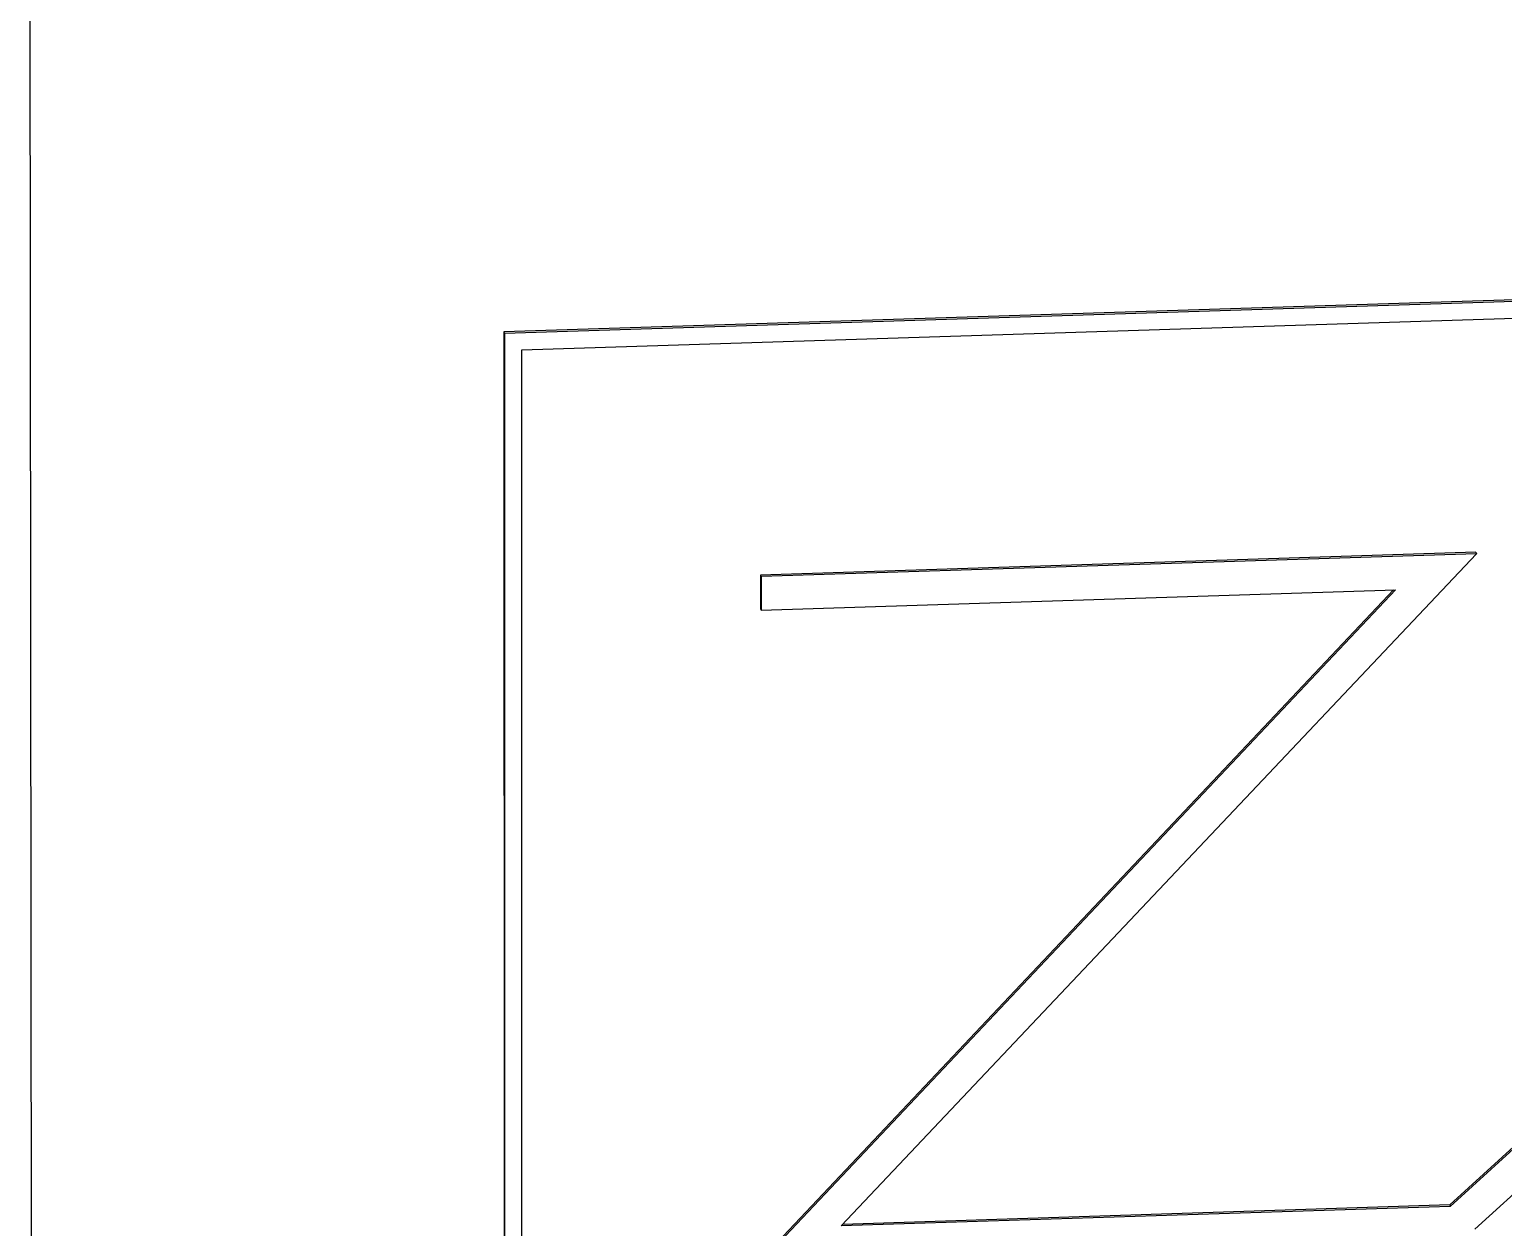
# Model space of a CAD drawing. Header units: millimetres. Extents: x -962 to 3068, y -237 to 2578.
# Drawn here: x 206.31 to 228.29, y 467.32 to 485.18 of the extents above; entities that cross this region are included whole.
import ezdxf

# ---------------------------------------------------------------- set-up
doc = ezdxf.new("R2010")
doc.units = ezdxf.units.MM
doc.header["$MEASUREMENT"] = 0
doc.layers.add('Domyślny', color=7, linetype='Continuous', true_color=0x000000)
doc.layers.add('Utwórz2D linie widoczne', color=7, linetype='Continuous', true_color=0x000000)

msp = doc.modelspace()

# ---------------------------------------------------------------- linework, layer by layer
at = {"layer": 'Domyślny'}
msp.add_line((206.308, 488.989), (206.993, -87.338), dxfattribs=at)
at = {"layer": 'Utwórz2D linie widoczne'}
for p, q in [((242.536, 481.596), (213.382, 480.671)), ((242.544, 481.574), (213.389, 480.649)), ((213.65, 480.407), (242.283, 481.316)), ((213.382, 480.671), (213.389, 480.649)), ((213.382, 480.671), (213.386, 452.768)), ((213.389, 480.649), (213.393, 452.745)), ((213.653, 453.002), (213.65, 480.407)), ((238.528, 477.725), (227.486, 467.655)), ((238.536, 477.703), (227.494, 467.632)), ((227.876, 477.385), (217.209, 477.046)), ((227.884, 477.363), (217.217, 477.023)), ((218.412, 467.339), (227.884, 477.363)), ((227.876, 477.385), (227.884, 477.363)), ((217.209, 477.046), (217.217, 477.023)), ((217.209, 477.046), (217.209, 476.546)), ((217.217, 477.023), (217.217, 476.523)), ((226.647, 476.824), (217.205, 466.827)), ((226.677, 476.825), (217.213, 466.804)), ((217.217, 476.523), (226.677, 476.825)), ((217.209, 476.546), (217.217, 476.523)), ((227.861, 467.293), (238.016, 476.542)), ((227.494, 467.632), (218.412, 467.339)), ((227.486, 467.655), (218.434, 467.363)), ((227.486, 467.655), (227.494, 467.632))]:
    msp.add_line(p, q, dxfattribs=at)

doc.saveas('drawing.dxf')
